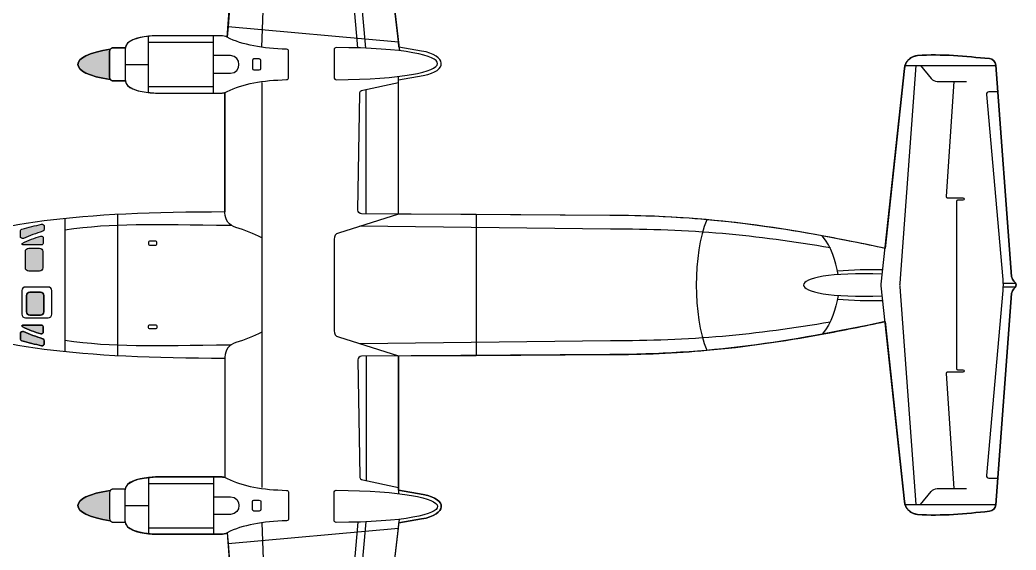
# Model space of a CAD drawing. Extents: x 65 to 355, y 40 to 244.
# Drawn here: x 109.1 to 194.7, y 98.8 to 144.4 of the extents above; entities that cross this region are included whole.
import ezdxf

# ---------------------------------------------------------------- set-up
doc = ezdxf.new("R2010")
doc.units = 0
doc.header["$MEASUREMENT"] = 0
doc.layers.add('4-VIEW', color=7, linetype='CONTINUOUS')
doc.layers.add('SOLIDS', color=7, linetype='CONTINUOUS')

msp = doc.modelspace()

# ---------------------------------------------------------------- hatches: boundary and pattern name
at = {"layer": 'SOLIDS'}
h = msp.add_hatch(color=7, dxfattribs=at)
edge = h.paths.add_edge_path()
edge.add_spline(control_points=[(116.844, 141.898), (113.129, 141.371), (113.129, 139.825), (116.844, 139.298), (116.801, 139.352), (116.775, 139.421), (116.775, 139.495), (116.775, 139.495), (116.775, 141.7), (116.775, 141.7), (116.775, 141.775), (116.801, 141.844), (116.844, 141.898)], knot_values=[0, 0, 0, 0, 1, 1, 1, 2, 2, 2, 3, 3, 3, 4, 4, 4, 4], degree=3, periodic=1)
h = msp.add_hatch(color=7, dxfattribs=at)
edge = h.paths.add_edge_path()
edge.add_spline(control_points=[(110.939, 126.85), (110.373, 126.731), (109.81, 126.598), (109.254, 126.44), (109.17, 126.416), (109.114, 126.342), (109.114, 126.254), (109.114, 126.254), (109.112, 125.814), (109.112, 125.814), (109.112, 125.747), (109.143, 125.689), (109.199, 125.652), (109.255, 125.615), (109.32, 125.609), (109.382, 125.635), (109.914, 125.861), (110.468, 126.065), (111.04, 126.251), (111.121, 126.278), (111.173, 126.35), (111.173, 126.436), (111.173, 126.436), (111.173, 126.661), (111.173, 126.661), (111.173, 126.722), (111.149, 126.774), (111.102, 126.812), (111.055, 126.85), (110.999, 126.863), (110.939, 126.85)], knot_values=[0, 0, 0, 0, 1, 1, 1, 2, 2, 2, 3, 3, 3, 4, 4, 4, 5, 5, 5, 6, 6, 6, 7, 7, 7, 8, 8, 8, 9, 9, 9, 10, 10, 10, 10], degree=3, periodic=1)
h = msp.add_hatch(color=7, dxfattribs=at)
edge = h.paths.add_edge_path()
edge.add_spline(control_points=[(110.862, 125.818), (110.368, 125.677), (109.774, 125.479), (109.281, 125.211), (109.217, 125.177), (109.241, 125.079), (109.315, 125.079), (109.315, 125.079), (110.91, 125.079), (110.91, 125.079), (111.007, 125.079), (111.086, 125.158), (111.086, 125.255), (111.086, 125.255), (111.086, 125.65), (111.086, 125.65), (111.086, 125.767), (110.975, 125.851), (110.862, 125.818)], knot_values=[0, 0, 0, 0, 1, 1, 1, 2, 2, 2, 3, 3, 3, 4, 4, 4, 5, 5, 5, 6, 6, 6, 6], degree=3, periodic=1)
h = msp.add_hatch(color=7, dxfattribs=at)
edge = h.paths.add_edge_path()
edge.add_spline(control_points=[(110.755, 124.805), (110.755, 124.805), (109.836, 124.805), (109.836, 124.805), (109.675, 124.805), (109.545, 124.675), (109.545, 124.515), (109.545, 124.515), (109.545, 123.107), (109.545, 123.107), (109.545, 122.947), (109.675, 122.816), (109.836, 122.816), (109.836, 122.816), (110.755, 122.816), (110.755, 122.816), (110.915, 122.816), (111.045, 122.947), (111.045, 123.107), (111.045, 123.107), (111.045, 124.515), (111.045, 124.515), (111.045, 124.675), (110.915, 124.805), (110.755, 124.805)], knot_values=[0, 0, 0, 0, 1, 1, 1, 2, 2, 2, 3, 3, 3, 4, 4, 4, 5, 5, 5, 6, 6, 6, 7, 7, 7, 8, 8, 8, 8], degree=3, periodic=1)
h = msp.add_hatch(color=7, dxfattribs=at)
edge = h.paths.add_edge_path()
edge.add_spline(control_points=[(109.929, 121.017), (109.768, 121.017), (109.638, 120.886), (109.638, 120.726), (109.638, 120.726), (109.638, 119.319), (109.638, 119.319), (109.638, 119.159), (109.768, 119.028), (109.929, 119.028), (109.929, 119.028), (110.848, 119.028), (110.848, 119.028), (111.008, 119.028), (111.139, 119.159), (111.139, 119.319), (111.139, 119.319), (111.139, 120.726), (111.139, 120.726), (111.139, 120.886), (111.008, 121.017), (110.848, 121.017), (110.848, 121.017), (109.929, 121.017), (109.929, 121.017)], knot_values=[0, 0, 0, 0, 1, 1, 1, 2, 2, 2, 3, 3, 3, 4, 4, 4, 5, 5, 5, 6, 6, 6, 7, 7, 7, 8, 8, 8, 8], degree=3, periodic=1)
h = msp.add_hatch(color=7, dxfattribs=at)
edge = h.paths.add_edge_path()
edge.add_spline(control_points=[(110.91, 118.181), (110.91, 118.181), (109.315, 118.181), (109.315, 118.181), (109.241, 118.181), (109.217, 118.083), (109.281, 118.048), (109.774, 117.781), (110.368, 117.583), (110.862, 117.441), (110.975, 117.408), (111.086, 117.492), (111.086, 117.61), (111.086, 117.61), (111.086, 118.004), (111.086, 118.004), (111.086, 118.101), (111.007, 118.181), (110.91, 118.181)], knot_values=[0, 0, 0, 0, 1, 1, 1, 2, 2, 2, 3, 3, 3, 4, 4, 4, 5, 5, 5, 6, 6, 6, 6], degree=3, periodic=1)
h = msp.add_hatch(color=7, dxfattribs=at)
edge = h.paths.add_edge_path()
edge.add_spline(control_points=[(111.04, 117.008), (110.468, 117.195), (109.914, 117.399), (109.382, 117.625), (109.32, 117.651), (109.255, 117.644), (109.199, 117.608), (109.143, 117.57), (109.112, 117.513), (109.112, 117.446), (109.112, 117.446), (109.114, 117.005), (109.114, 117.005), (109.114, 116.918), (109.17, 116.843), (109.254, 116.819), (109.81, 116.661), (110.373, 116.529), (110.939, 116.409), (110.999, 116.396), (111.055, 116.41), (111.102, 116.448), (111.149, 116.486), (111.173, 116.538), (111.173, 116.598), (111.173, 116.598), (111.173, 116.824), (111.173, 116.824), (111.173, 116.909), (111.121, 116.982), (111.04, 117.008)], knot_values=[0, 0, 0, 0, 1, 1, 1, 2, 2, 2, 3, 3, 3, 4, 4, 4, 5, 5, 5, 6, 6, 6, 7, 7, 7, 8, 8, 8, 9, 9, 9, 10, 10, 10, 10], degree=3, periodic=1)
h = msp.add_hatch(color=7, dxfattribs=at)
edge = h.paths.add_edge_path()
edge.add_spline(control_points=[(116.844, 103.961), (113.129, 103.434), (113.129, 101.889), (116.844, 101.362), (116.801, 101.416), (116.775, 101.485), (116.775, 101.559), (116.775, 101.559), (116.775, 103.764), (116.775, 103.764), (116.775, 103.839), (116.801, 103.907), (116.844, 103.961)], knot_values=[0, 0, 0, 0, 1, 1, 1, 2, 2, 2, 3, 3, 3, 4, 4, 4, 4], degree=3, periodic=1)

# ---------------------------------------------------------------- linework, layer by layer
at = {"layer": '4-VIEW', "color": 7}
for points in [[(138.112, 142.015), (134.801, 180.175)], [(138.823, 141.99), (135.402, 179.948)], [(129.866, 142.075), (131.228, 178.721)], [(120.121, 138.182), (120.121, 143.014)], [(125.703, 138.131), (125.703, 143.064)], [(126.973, 143.852), (141.606, 142.532)], [(120.121, 142.503), (125.703, 142.503)], [(118.124, 140.598), (120.121, 140.598)], [(185.17, 140.512), (192.953, 140.512)], [(129.864, 139.047), (129.864, 104.212)], [(141.609, 127.732), (141.609, 139.564)], [(120.121, 138.693), (125.703, 138.693)], [(138.833, 127.752), (138.833, 138.444)], [(117.473, 127.679), (117.473, 115.58)], [(148.294, 127.686), (148.294, 115.574)], [(112.936, 127.331), (112.936, 115.928)], [(193.592, 121.793), (194.662, 121.793)], [(193.592, 121.466), (194.662, 121.466)], [(138.833, 115.507), (138.833, 104.816)], [(141.609, 115.527), (141.609, 103.696)], [(120.121, 105.077), (120.121, 100.246)], [(120.121, 104.567), (125.703, 104.567)], [(125.703, 105.128), (125.703, 100.195)], [(118.124, 102.662), (120.121, 102.662)], [(185.17, 102.747), (192.953, 102.747)], [(129.866, 101.185), (131.228, 64.539)], [(138.112, 101.244), (134.801, 63.085)], [(138.823, 101.27), (135.402, 63.312)], [(120.121, 100.757), (125.703, 100.757)], [(126.973, 99.408), (141.606, 100.728)]]:
    msp.add_lwpolyline(points, dxfattribs=at)
for points, knots in [([(126.905, 142.93), (126.905, 142.93), (129.552, 178.505), (129.552, 178.505), (129.78, 181.573), (133.036, 180.992), (135.94, 179.723), (136.841, 179.33), (137.422, 178.549), (137.535, 177.572), (137.535, 177.572), (141.694, 141.773), (141.694, 141.773)], [0, 0, 0, 0, 1, 1, 1, 2, 2, 2, 3, 3, 3, 4, 4, 4, 4]), ([(132.177, 139.483), (132.177, 139.379), (132.094, 139.293), (131.99, 139.289), (129.97, 139.227), (128.206, 138.945), (126.905, 138.265), (126.728, 138.174), (126.558, 138.131), (126.359, 138.131), (126.359, 138.131), (121.335, 138.131), (121.335, 138.131), (120.023, 138.108), (118.124, 138.325), (118.124, 139.262), (118.124, 139.262), (118.124, 141.934), (118.124, 141.934), (118.124, 142.871), (120.023, 143.088), (121.335, 143.064), (121.335, 143.064), (126.359, 143.064), (126.359, 143.064), (126.558, 143.064), (126.728, 143.022), (126.905, 142.93), (128.206, 142.251), (129.97, 141.969), (131.99, 141.906), (132.094, 141.903), (132.177, 141.817), (132.177, 141.713), (132.177, 141.713), (132.177, 139.483), (132.177, 139.483), (132.177, 139.483), (132.177, 139.483), (132.177, 139.483)], [0, 0, 0, 0, 1, 1, 1, 2, 2, 2, 3, 3, 3, 4, 4, 4, 5, 5, 5, 6, 6, 6, 7, 7, 7, 8, 8, 8, 9, 9, 9, 10, 10, 10, 11, 11, 11, 12, 12, 12, 13, 13, 13, 13]), ([(118.148, 139.178), (118.148, 139.178), (117.092, 139.178), (117.092, 139.178), (116.917, 139.178), (116.775, 139.321), (116.775, 139.495), (116.775, 139.495), (116.775, 141.7), (116.775, 141.7), (116.775, 141.875), (116.917, 142.017), (117.092, 142.017), (117.092, 142.017), (118.148, 142.017), (118.148, 142.017)], [0, 0, 0, 0, 1, 1, 1, 2, 2, 2, 3, 3, 3, 4, 4, 4, 5, 5, 5, 5]), ([(125.703, 139.847), (125.703, 139.847), (127.175, 139.847), (127.175, 139.847), (128.146, 139.847), (128.146, 141.348), (127.175, 141.348), (127.175, 141.348), (125.703, 141.348), (125.703, 141.348)], [0, 0, 0, 0, 1, 1, 1, 2, 2, 2, 3, 3, 3, 3]), ([(136.076, 139.476), (136.076, 139.476), (136.076, 141.85), (136.076, 141.85), (136.076, 141.957), (136.162, 142.044), (136.27, 142.043), (148.087, 142.014), (147.667, 139.313), (136.27, 139.283), (136.162, 139.282), (136.076, 139.369), (136.076, 139.476), (136.076, 139.476), (136.076, 139.476), (136.076, 139.476)], [0, 0, 0, 0, 1, 1, 1, 2, 2, 2, 3, 3, 3, 4, 4, 4, 5, 5, 5, 5]), ([(141.609, 139.263), (141.609, 139.263), (143.752, 139.648), (143.752, 139.648), (145.907, 140.034), (145.769, 141.376), (143.607, 141.744), (143.607, 141.744), (141.659, 142.076), (141.659, 142.076)], [0, 0, 0, 0, 1, 1, 1, 2, 2, 2, 3, 3, 3, 3]), ([(194.707, 121.63), (194.707, 121.917), (194.344, 122.005), (194.319, 122.347), (194.319, 122.347), (192.953, 140.539), (192.953, 140.539), (192.932, 140.832), (192.707, 141.062), (192.416, 141.09), (190.358, 141.292), (188.299, 141.516), (186.241, 141.351), (185.646, 141.303), (185.179, 140.849), (185.115, 140.255), (185.115, 140.255), (183.119, 121.688), (183.119, 121.688), (183.115, 121.647), (183.115, 121.612), (183.119, 121.572), (183.119, 121.572), (185.115, 103.004), (185.115, 103.004), (185.179, 102.41), (185.646, 101.956), (186.241, 101.908), (188.299, 101.744), (190.358, 101.967), (192.416, 102.17), (192.707, 102.199), (192.932, 102.428), (192.953, 102.72), (192.953, 102.72), (194.319, 120.913), (194.319, 120.913), (194.344, 121.254), (194.707, 121.342), (194.707, 121.63), (194.707, 121.63), (194.707, 121.63), (194.707, 121.63)], [0, 0, 0, 0, 1, 1, 1, 2, 2, 2, 3, 3, 3, 4, 4, 4, 5, 5, 5, 6, 6, 6, 7, 7, 7, 8, 8, 8, 9, 9, 9, 10, 10, 10, 11, 11, 11, 12, 12, 12, 13, 13, 13, 14, 14, 14, 14]), ([(129.778, 140.255), (129.778, 140.187), (129.723, 140.131), (129.655, 140.131), (129.655, 140.131), (129.181, 140.131), (129.181, 140.131), (129.113, 140.131), (129.057, 140.187), (129.057, 140.255), (129.057, 140.255), (129.057, 140.941), (129.057, 140.941), (129.057, 141.009), (129.113, 141.064), (129.181, 141.064), (129.181, 141.064), (129.655, 141.064), (129.655, 141.064), (129.723, 141.064), (129.778, 141.009), (129.778, 140.941), (129.778, 140.941), (129.778, 140.255), (129.778, 140.255), (129.778, 140.255), (129.778, 140.255), (129.778, 140.255)], [0, 0, 0, 0, 1, 1, 1, 2, 2, 2, 3, 3, 3, 4, 4, 4, 5, 5, 5, 6, 6, 6, 7, 7, 7, 8, 8, 8, 9, 9, 9, 9]), ([(186.091, 140.512), (186.091, 140.512), (184.706, 121.781), (184.706, 121.781), (184.698, 121.675), (184.698, 121.584), (184.706, 121.478), (184.706, 121.478), (186.091, 102.747), (186.091, 102.747)], [0, 0, 0, 0, 1, 1, 1, 2, 2, 2, 3, 3, 3, 3]), ([(186.479, 140.512), (186.479, 140.512), (187.405, 139.385), (187.405, 139.385), (187.54, 139.221), (187.723, 139.135), (187.935, 139.135), (187.935, 139.135), (190.434, 139.135), (190.434, 139.135)], [0, 0, 0, 0, 1, 1, 1, 2, 2, 2, 3, 3, 3, 3]), ([(183.452, 124.776), (175.171, 126.542), (168.2, 127.622), (159.773, 127.606), (159.773, 127.606), (138.444, 127.754), (138.444, 127.754), (138.267, 127.756), (138.127, 127.899), (138.129, 128.076), (138.129, 128.076), (138.281, 138.085), (138.281, 138.085), (138.283, 138.239), (138.393, 138.36), (138.544, 138.392), (138.544, 138.392), (141.609, 139.046), (141.609, 139.046)], [0, 0, 0, 0, 1, 1, 1, 2, 2, 2, 3, 3, 3, 4, 4, 4, 5, 5, 5, 6, 6, 6, 6]), ([(189.364, 139.135), (189.364, 139.135), (188.689, 129.243), (188.689, 129.243), (188.685, 129.182), (188.733, 129.13), (188.794, 129.13), (188.794, 129.13), (190.127, 129.13), (190.127, 129.13), (190.267, 129.13), (190.267, 128.913), (190.127, 128.913), (190.127, 128.913), (189.679, 128.913), (189.679, 128.913), (189.621, 128.913), (189.573, 128.866), (189.573, 128.807), (189.573, 128.807), (189.573, 114.452), (189.573, 114.452), (189.573, 114.394), (189.621, 114.346), (189.679, 114.346), (189.679, 114.346), (190.127, 114.346), (190.127, 114.346), (190.267, 114.346), (190.267, 114.129), (190.127, 114.129), (190.127, 114.129), (188.794, 114.129), (188.794, 114.129), (188.733, 114.129), (188.685, 114.077), (188.689, 114.016), (188.689, 114.016), (189.364, 104.125), (189.364, 104.125)], [0, 0, 0, 0, 1, 1, 1, 2, 2, 2, 3, 3, 3, 4, 4, 4, 5, 5, 5, 6, 6, 6, 7, 7, 7, 8, 8, 8, 9, 9, 9, 10, 10, 10, 11, 11, 11, 12, 12, 12, 13, 13, 13, 13]), ([(129.864, 125.694), (129.159, 126.03), (128.42, 126.344), (127.629, 126.579), (127.069, 126.746), (126.699, 127.242), (126.699, 127.827), (126.699, 127.827), (126.699, 138.164), (126.699, 138.164)], [0, 0, 0, 0, 1, 1, 1, 2, 2, 2, 3, 3, 3, 3]), ([(193.121, 138.235), (193.121, 138.235), (192.378, 138.235), (192.378, 138.235), (192.317, 138.235), (192.265, 138.212), (192.223, 138.167), (192.181, 138.121), (192.163, 138.067), (192.168, 138.006), (192.168, 138.006), (193.566, 122.09), (193.566, 122.09), (193.594, 121.768), (193.594, 121.492), (193.566, 121.17), (193.566, 121.17), (192.168, 105.254), (192.168, 105.254), (192.163, 105.193), (192.181, 105.138), (192.223, 105.093), (192.265, 105.048), (192.317, 105.024), (192.378, 105.024), (192.378, 105.024), (193.121, 105.024), (193.121, 105.024)], [0, 0, 0, 0, 1, 1, 1, 2, 2, 2, 3, 3, 3, 4, 4, 4, 5, 5, 5, 6, 6, 6, 7, 7, 7, 8, 8, 8, 9, 9, 9, 9]), ([(126.699, 127.911), (114.331, 127.88), (106.103, 127.095), (101.265, 124.275), (100.982, 124.11), (100.82, 123.828), (100.82, 123.5), (100.82, 123.5), (100.82, 119.76), (100.82, 119.76), (100.82, 119.431), (100.982, 119.15), (101.265, 118.985), (106.103, 116.164), (114.331, 115.38), (126.699, 115.348)], [0, 0, 0, 0, 1, 1, 1, 2, 2, 2, 3, 3, 3, 4, 4, 4, 5, 5, 5, 5]), ([(141.609, 127.732), (141.609, 127.732), (136.46, 126.099), (136.46, 126.099), (136.229, 126.025), (136.079, 125.82), (136.079, 125.579), (136.079, 125.579), (136.079, 117.681), (136.079, 117.681), (136.079, 117.439), (136.229, 117.234), (136.46, 117.161), (136.46, 117.161), (141.609, 115.527), (141.609, 115.527)], [0, 0, 0, 0, 1, 1, 1, 2, 2, 2, 3, 3, 3, 4, 4, 4, 5, 5, 5, 5]), ([(109.382, 125.635), (109.914, 125.861), (110.469, 126.065), (111.04, 126.251), (111.121, 126.278), (111.173, 126.35), (111.173, 126.436), (111.173, 126.436), (111.173, 126.661), (111.173, 126.661), (111.173, 126.722), (111.149, 126.774), (111.102, 126.812), (111.055, 126.85), (110.999, 126.863), (110.94, 126.85), (110.373, 126.731), (109.81, 126.598), (109.254, 126.44), (109.17, 126.416), (109.114, 126.342), (109.114, 126.254), (109.114, 126.254), (109.112, 125.814), (109.112, 125.814), (109.112, 125.747), (109.143, 125.689), (109.199, 125.652), (109.255, 125.615), (109.32, 125.609), (109.382, 125.635), (109.382, 125.635), (109.382, 125.635), (109.382, 125.635)], [0, 0, 0, 0, 1, 1, 1, 2, 2, 2, 3, 3, 3, 4, 4, 4, 5, 5, 5, 6, 6, 6, 7, 7, 7, 8, 8, 8, 9, 9, 9, 10, 10, 10, 11, 11, 11, 11]), ([(178.759, 124.816), (172.393, 125.925), (166.644, 126.444), (159.835, 126.431), (159.835, 126.431), (138.289, 126.679), (138.289, 126.679)], [0, 0, 0, 0, 1, 1, 1, 2, 2, 2, 2]), ([(110.862, 125.818), (110.368, 125.677), (109.774, 125.479), (109.281, 125.211), (109.217, 125.177), (109.241, 125.079), (109.315, 125.079), (109.315, 125.079), (110.91, 125.079), (110.91, 125.079), (111.007, 125.079), (111.086, 125.158), (111.086, 125.255), (111.086, 125.255), (111.086, 125.65), (111.086, 125.65), (111.086, 125.767), (110.975, 125.851), (110.862, 125.818), (110.862, 125.818), (110.862, 125.818), (110.862, 125.818)], [0, 0, 0, 0, 1, 1, 1, 2, 2, 2, 3, 3, 3, 4, 4, 4, 5, 5, 5, 6, 6, 6, 7, 7, 7, 7]), ([(120.13, 125.144), (120.13, 125.144), (120.13, 125.315), (120.13, 125.315), (120.13, 125.366), (120.172, 125.408), (120.223, 125.408), (120.223, 125.408), (120.751, 125.408), (120.751, 125.408), (120.802, 125.408), (120.844, 125.366), (120.844, 125.315), (120.844, 125.315), (120.844, 125.144), (120.844, 125.144), (120.844, 125.093), (120.802, 125.051), (120.751, 125.051), (120.751, 125.051), (120.223, 125.051), (120.223, 125.051), (120.172, 125.051), (120.13, 125.093), (120.13, 125.144), (120.13, 125.144), (120.13, 125.144), (120.13, 125.144)], [0, 0, 0, 0, 1, 1, 1, 2, 2, 2, 3, 3, 3, 4, 4, 4, 5, 5, 5, 6, 6, 6, 7, 7, 7, 8, 8, 8, 9, 9, 9, 9]), ([(111.045, 123.107), (111.045, 123.107), (111.045, 124.515), (111.045, 124.515), (111.045, 124.675), (110.915, 124.805), (110.755, 124.805), (110.755, 124.805), (109.836, 124.805), (109.836, 124.805), (109.676, 124.805), (109.545, 124.675), (109.545, 124.515), (109.545, 124.515), (109.545, 123.107), (109.545, 123.107), (109.545, 122.947), (109.676, 122.816), (109.836, 122.816), (109.836, 122.816), (110.755, 122.816), (110.755, 122.816), (110.915, 122.816), (111.045, 122.947), (111.045, 123.107), (111.045, 123.107), (111.045, 123.107), (111.045, 123.107)], [0, 0, 0, 0, 1, 1, 1, 2, 2, 2, 3, 3, 3, 4, 4, 4, 5, 5, 5, 6, 6, 6, 7, 7, 7, 8, 8, 8, 9, 9, 9, 9]), ([(111.812, 121.146), (111.812, 121.146), (111.812, 119.114), (111.812, 119.114), (111.812, 118.944), (111.672, 118.804), (111.502, 118.804), (111.502, 118.804), (109.547, 118.804), (109.547, 118.804), (109.377, 118.804), (109.237, 118.944), (109.237, 119.114), (109.237, 119.114), (109.237, 121.146), (109.237, 121.146), (109.237, 121.317), (109.377, 121.456), (109.547, 121.456), (109.547, 121.456), (111.502, 121.456), (111.502, 121.456), (111.672, 121.456), (111.812, 121.317), (111.812, 121.146)], [0, 0, 0, 0, 1, 1, 1, 2, 2, 2, 3, 3, 3, 4, 4, 4, 5, 5, 5, 6, 6, 6, 7, 7, 7, 8, 8, 8, 8]), ([(111.139, 120.726), (111.139, 120.726), (111.139, 119.319), (111.139, 119.319), (111.139, 119.159), (111.008, 119.028), (110.848, 119.028), (110.848, 119.028), (109.929, 119.028), (109.929, 119.028), (109.768, 119.028), (109.638, 119.159), (109.638, 119.319), (109.638, 119.319), (109.638, 120.726), (109.638, 120.726), (109.638, 120.886), (109.768, 121.017), (109.929, 121.017), (109.929, 121.017), (110.848, 121.017), (110.848, 121.017), (111.008, 121.017), (111.139, 120.886), (111.139, 120.726), (111.139, 120.726), (111.139, 120.726), (111.139, 120.726)], [0, 0, 0, 0, 1, 1, 1, 2, 2, 2, 3, 3, 3, 4, 4, 4, 5, 5, 5, 6, 6, 6, 7, 7, 7, 8, 8, 8, 9, 9, 9, 9]), ([(110.862, 117.441), (110.368, 117.583), (109.774, 117.781), (109.281, 118.048), (109.217, 118.083), (109.241, 118.181), (109.315, 118.181), (109.315, 118.181), (110.91, 118.181), (110.91, 118.181), (111.007, 118.181), (111.086, 118.101), (111.086, 118.004), (111.086, 118.004), (111.086, 117.61), (111.086, 117.61), (111.086, 117.492), (110.975, 117.408), (110.862, 117.441), (110.862, 117.441), (110.862, 117.441), (110.862, 117.441)], [0, 0, 0, 0, 1, 1, 1, 2, 2, 2, 3, 3, 3, 4, 4, 4, 5, 5, 5, 6, 6, 6, 7, 7, 7, 7]), ([(120.13, 118.116), (120.13, 118.116), (120.13, 117.945), (120.13, 117.945), (120.13, 117.894), (120.172, 117.852), (120.223, 117.852), (120.223, 117.852), (120.751, 117.852), (120.751, 117.852), (120.802, 117.852), (120.844, 117.894), (120.844, 117.945), (120.844, 117.945), (120.844, 118.116), (120.844, 118.116), (120.844, 118.167), (120.802, 118.209), (120.751, 118.209), (120.751, 118.209), (120.223, 118.209), (120.223, 118.209), (120.172, 118.209), (120.13, 118.167), (120.13, 118.116), (120.13, 118.116), (120.13, 118.116), (120.13, 118.116)], [0, 0, 0, 0, 1, 1, 1, 2, 2, 2, 3, 3, 3, 4, 4, 4, 5, 5, 5, 6, 6, 6, 7, 7, 7, 8, 8, 8, 9, 9, 9, 9]), ([(183.452, 118.484), (175.171, 116.718), (168.2, 115.637), (159.773, 115.654), (159.773, 115.654), (138.444, 115.505), (138.444, 115.505), (138.267, 115.504), (138.127, 115.36), (138.129, 115.183), (138.129, 115.183), (138.281, 105.175), (138.281, 105.175), (138.283, 105.021), (138.393, 104.899), (138.544, 104.867), (138.544, 104.867), (141.609, 104.214), (141.609, 104.214)], [0, 0, 0, 0, 1, 1, 1, 2, 2, 2, 3, 3, 3, 4, 4, 4, 5, 5, 5, 6, 6, 6, 6]), ([(178.759, 118.443), (172.393, 117.334), (166.644, 116.816), (159.835, 116.829), (159.835, 116.829), (138.289, 116.58), (138.289, 116.58)], [0, 0, 0, 0, 1, 1, 1, 2, 2, 2, 2]), ([(109.382, 117.625), (109.914, 117.399), (110.469, 117.195), (111.04, 117.008), (111.121, 116.982), (111.173, 116.909), (111.173, 116.824), (111.173, 116.824), (111.173, 116.598), (111.173, 116.598), (111.173, 116.538), (111.149, 116.486), (111.102, 116.448), (111.055, 116.41), (110.999, 116.396), (110.94, 116.409), (110.373, 116.529), (109.81, 116.661), (109.254, 116.819), (109.17, 116.843), (109.114, 116.918), (109.114, 117.005), (109.114, 117.005), (109.112, 117.446), (109.112, 117.446), (109.112, 117.513), (109.143, 117.57), (109.199, 117.608), (109.255, 117.644), (109.32, 117.651), (109.382, 117.625), (109.382, 117.625), (109.382, 117.625), (109.382, 117.625)], [0, 0, 0, 0, 1, 1, 1, 2, 2, 2, 3, 3, 3, 4, 4, 4, 5, 5, 5, 6, 6, 6, 7, 7, 7, 8, 8, 8, 9, 9, 9, 10, 10, 10, 11, 11, 11, 11]), ([(129.864, 117.565), (129.159, 117.23), (128.42, 116.916), (127.629, 116.68), (127.069, 116.513), (126.699, 116.018), (126.699, 115.433), (126.699, 115.433), (126.699, 105.095), (126.699, 105.095)], [0, 0, 0, 0, 1, 1, 1, 2, 2, 2, 3, 3, 3, 3]), ([(132.177, 103.776), (132.177, 103.881), (132.094, 103.967), (131.99, 103.97), (129.97, 104.033), (128.206, 104.315), (126.905, 104.994), (126.728, 105.086), (126.558, 105.128), (126.359, 105.128), (126.359, 105.128), (121.335, 105.128), (121.335, 105.128), (120.023, 105.151), (118.124, 104.935), (118.124, 103.997), (118.124, 103.997), (118.124, 101.326), (118.124, 101.326), (118.124, 100.389), (120.023, 100.172), (121.335, 100.195), (121.335, 100.195), (126.359, 100.195), (126.359, 100.195), (126.558, 100.195), (126.728, 100.237), (126.905, 100.329), (128.206, 101.009), (129.97, 101.291), (131.99, 101.353), (132.094, 101.357), (132.177, 101.443), (132.177, 101.547), (132.177, 101.547), (132.177, 103.776), (132.177, 103.776), (132.177, 103.776), (132.177, 103.776), (132.177, 103.776)], [0, 0, 0, 0, 1, 1, 1, 2, 2, 2, 3, 3, 3, 4, 4, 4, 5, 5, 5, 6, 6, 6, 7, 7, 7, 8, 8, 8, 9, 9, 9, 10, 10, 10, 11, 11, 11, 12, 12, 12, 13, 13, 13, 13]), ([(118.148, 104.081), (118.148, 104.081), (117.092, 104.081), (117.092, 104.081), (116.917, 104.081), (116.775, 103.939), (116.775, 103.764), (116.775, 103.764), (116.775, 101.559), (116.775, 101.559), (116.775, 101.384), (116.917, 101.242), (117.092, 101.242), (117.092, 101.242), (118.148, 101.242), (118.148, 101.242)], [0, 0, 0, 0, 1, 1, 1, 2, 2, 2, 3, 3, 3, 4, 4, 4, 5, 5, 5, 5]), ([(136.076, 103.784), (136.076, 103.784), (136.076, 101.41), (136.076, 101.41), (136.076, 101.302), (136.162, 101.216), (136.27, 101.217), (148.087, 101.246), (147.667, 103.946), (136.27, 103.977), (136.162, 103.978), (136.076, 103.891), (136.076, 103.784), (136.076, 103.784), (136.076, 103.784), (136.076, 103.784)], [0, 0, 0, 0, 1, 1, 1, 2, 2, 2, 3, 3, 3, 4, 4, 4, 5, 5, 5, 5]), ([(141.609, 103.997), (141.609, 103.997), (143.752, 103.612), (143.752, 103.612), (145.907, 103.225), (145.769, 101.883), (143.607, 101.516), (143.607, 101.516), (141.659, 101.184), (141.659, 101.184)], [0, 0, 0, 0, 1, 1, 1, 2, 2, 2, 3, 3, 3, 3]), ([(186.479, 102.747), (186.479, 102.747), (187.405, 103.874), (187.405, 103.874), (187.54, 104.038), (187.723, 104.125), (187.935, 104.125), (187.935, 104.125), (190.434, 104.125), (190.434, 104.125)], [0, 0, 0, 0, 1, 1, 1, 2, 2, 2, 3, 3, 3, 3]), ([(125.703, 103.412), (125.703, 103.412), (127.175, 103.412), (127.175, 103.412), (128.146, 103.412), (128.146, 101.911), (127.175, 101.911), (127.175, 101.911), (125.703, 101.911), (125.703, 101.911)], [0, 0, 0, 0, 1, 1, 1, 2, 2, 2, 3, 3, 3, 3]), ([(129.778, 103.005), (129.778, 103.073), (129.723, 103.128), (129.655, 103.128), (129.655, 103.128), (129.181, 103.128), (129.181, 103.128), (129.113, 103.128), (129.057, 103.073), (129.057, 103.005), (129.057, 103.005), (129.057, 102.318), (129.057, 102.318), (129.057, 102.25), (129.113, 102.195), (129.181, 102.195), (129.181, 102.195), (129.655, 102.195), (129.655, 102.195), (129.723, 102.195), (129.778, 102.25), (129.778, 102.318), (129.778, 102.318), (129.778, 103.005), (129.778, 103.005), (129.778, 103.005), (129.778, 103.005), (129.778, 103.005)], [0, 0, 0, 0, 1, 1, 1, 2, 2, 2, 3, 3, 3, 4, 4, 4, 5, 5, 5, 6, 6, 6, 7, 7, 7, 8, 8, 8, 9, 9, 9, 9]), ([(126.905, 100.329), (126.905, 100.329), (129.552, 64.755), (129.552, 64.755), (129.78, 61.687), (133.036, 62.268), (135.94, 63.537), (136.841, 63.93), (137.422, 64.711), (137.535, 65.688), (137.535, 65.688), (141.694, 101.486), (141.694, 101.486)], [0, 0, 0, 0, 1, 1, 1, 2, 2, 2, 3, 3, 3, 4, 4, 4, 4])]:
    msp.add_open_spline(points, degree=3, knots=knots, dxfattribs=at)
for points in [[(116.844, 139.298), (113.129, 139.825), (113.129, 141.371), (116.844, 141.898)], [(112.936, 126.385), (117.184, 126.975), (120.305, 126.836), (127.235, 126.771)], [(168.114, 127.246), (166.908, 124.238), (166.908, 119.021), (168.114, 116.014)], [(179.409, 122.533), (179.163, 123.71), (178.895, 124.848), (178.029, 125.859)], [(183.212, 122.556), (174.172, 122.956), (174.172, 120.303), (183.212, 120.704)], [(179.344, 122.836), (180.637, 122.974), (181.942, 123), (183.255, 122.953)], [(179.409, 120.726), (179.163, 119.55), (178.895, 118.411), (178.029, 117.401)], [(179.344, 120.424), (180.637, 120.286), (181.942, 120.259), (183.255, 120.307)], [(112.936, 116.875), (117.184, 116.285), (120.305, 116.423), (127.235, 116.488)], [(116.844, 103.961), (113.129, 103.434), (113.129, 101.889), (116.844, 101.362)]]:
    msp.add_open_spline(points, degree=3, dxfattribs=at)
at = {"layer": 'SOLIDS'}
for points, knots in [([(101.265, 124.275), (106.103, 127.095), (114.331, 127.88), (126.699, 127.911), (126.699, 127.911), (126.699, 138.18), (126.699, 138.18), (126.591, 138.147), (126.48, 138.131), (126.359, 138.131), (126.359, 138.131), (125.703, 138.131), (125.703, 138.131), (125.703, 138.131), (121.335, 138.131), (121.335, 138.131), (120.959, 138.125), (120.535, 138.138), (120.121, 138.182), (119.135, 138.287), (118.207, 138.568), (118.13, 139.178), (118.13, 139.178), (117.091, 139.178), (117.091, 139.178), (116.991, 139.178), (116.902, 139.225), (116.844, 139.298), (113.129, 139.825), (113.129, 141.371), (116.844, 141.898), (116.902, 141.971), (116.991, 142.017), (117.091, 142.017), (117.091, 142.017), (118.13, 142.017), (118.13, 142.017), (118.207, 142.628), (119.135, 142.909), (120.121, 143.014), (120.535, 143.058), (120.959, 143.071), (121.335, 143.064), (121.335, 143.064), (125.703, 143.064), (125.703, 143.064), (125.703, 143.064), (126.359, 143.064), (126.359, 143.064), (126.558, 143.064), (126.728, 143.022), (126.905, 142.93), (126.905, 142.93), (126.973, 143.852), (126.973, 143.852), (126.973, 143.852), (129.552, 178.505), (129.552, 178.505), (129.557, 178.579), (129.565, 178.651), (129.574, 178.721), (129.889, 181.169), (132.314, 181.056), (134.801, 180.175), (135.002, 180.104), (135.202, 180.028), (135.402, 179.948), (135.582, 179.876), (135.761, 179.801), (135.94, 179.723), (136.448, 179.501), (136.855, 179.155), (137.133, 178.721), (137.348, 178.385), (137.486, 177.997), (137.535, 177.572), (137.535, 177.572), (138.39, 170.211), (138.39, 170.211), (138.39, 170.211), (138.893, 165.881), (138.893, 165.881), (138.893, 165.881), (139.51, 160.57), (139.51, 160.57), (139.51, 160.57), (141.606, 142.532), (141.606, 142.532), (141.606, 142.532), (141.659, 142.076), (141.659, 142.076), (141.659, 142.076), (143.607, 141.744), (143.607, 141.744), (145.769, 141.376), (145.907, 140.034), (143.752, 139.648), (143.752, 139.648), (141.609, 139.263), (141.609, 139.263), (141.609, 139.263), (141.609, 139.046), (141.609, 139.046), (141.609, 139.046), (141.609, 127.732), (141.609, 127.732), (141.609, 127.732), (148.294, 127.686), (148.294, 127.686), (148.294, 127.686), (159.772, 127.606), (159.772, 127.606), (162.689, 127.612), (165.431, 127.486), (168.114, 127.246), (171.438, 126.949), (174.67, 126.476), (178.029, 125.859), (179.791, 125.536), (181.588, 125.173), (183.452, 124.776), (183.452, 124.776), (185.115, 140.255), (185.115, 140.255), (185.125, 140.344), (185.143, 140.43), (185.17, 140.512), (185.322, 140.977), (185.735, 141.311), (186.241, 141.351), (188.299, 141.516), (190.357, 141.292), (192.415, 141.09), (192.707, 141.062), (192.931, 140.832), (192.953, 140.539), (192.953, 140.539), (194.318, 122.347), (194.318, 122.347), (194.344, 122.005), (194.707, 121.917), (194.707, 121.63), (194.707, 121.342), (194.344, 121.254), (194.318, 120.913), (194.318, 120.913), (192.953, 102.72), (192.953, 102.72), (192.931, 102.428), (192.707, 102.199), (192.415, 102.17), (190.357, 101.967), (188.299, 101.744), (186.241, 101.908), (185.735, 101.949), (185.322, 102.283), (185.17, 102.747), (185.143, 102.829), (185.125, 102.915), (185.115, 103.004), (185.115, 103.004), (183.452, 118.484), (183.452, 118.484), (181.588, 118.087), (179.791, 117.724), (178.029, 117.401), (174.67, 116.784), (171.438, 116.311), (168.114, 116.014), (165.431, 115.774), (162.689, 115.648), (159.772, 115.654), (159.772, 115.654), (148.294, 115.574), (148.294, 115.574), (148.294, 115.574), (141.609, 115.527), (141.609, 115.527), (141.609, 115.527), (141.609, 104.214), (141.609, 104.214), (141.609, 104.214), (141.609, 103.997), (141.609, 103.997), (141.609, 103.997), (143.752, 103.612), (143.752, 103.612), (145.907, 103.225), (145.769, 101.883), (143.607, 101.516), (143.607, 101.516), (141.659, 101.184), (141.659, 101.184), (141.659, 101.184), (141.606, 100.728), (141.606, 100.728), (141.606, 100.728), (139.51, 82.689), (139.51, 82.689), (139.51, 82.689), (138.893, 77.379), (138.893, 77.379), (138.893, 77.379), (138.39, 73.048), (138.39, 73.048), (138.39, 73.048), (137.535, 65.688), (137.535, 65.688), (137.486, 65.263), (137.348, 64.874), (137.133, 64.539), (136.855, 64.105), (136.448, 63.759), (135.94, 63.537), (135.762, 63.459), (135.582, 63.384), (135.402, 63.312), (135.202, 63.232), (135.002, 63.156), (134.801, 63.085), (132.315, 62.204), (129.889, 62.09), (129.574, 64.539), (129.565, 64.609), (129.557, 64.681), (129.552, 64.755), (129.552, 64.755), (126.973, 99.408), (126.973, 99.408), (126.973, 99.408), (126.905, 100.329), (126.905, 100.329), (126.728, 100.237), (126.558, 100.195), (126.359, 100.195), (126.359, 100.195), (125.703, 100.195), (125.703, 100.195), (125.703, 100.195), (121.335, 100.195), (121.335, 100.195), (120.959, 100.189), (120.535, 100.202), (120.121, 100.246), (119.135, 100.351), (118.207, 100.632), (118.13, 101.242), (118.13, 101.242), (117.091, 101.242), (117.091, 101.242), (116.991, 101.242), (116.902, 101.289), (116.844, 101.362), (113.129, 101.889), (113.129, 103.434), (116.844, 103.961), (116.902, 104.034), (116.991, 104.081), (117.091, 104.081), (117.091, 104.081), (118.13, 104.081), (118.13, 104.081), (118.207, 104.692), (119.135, 104.973), (120.121, 105.077), (120.535, 105.122), (120.959, 105.135), (121.335, 105.128), (121.335, 105.128), (125.703, 105.128), (125.703, 105.128), (125.703, 105.128), (126.359, 105.128), (126.359, 105.128), (126.48, 105.128), (126.591, 105.113), (126.699, 105.08), (126.699, 105.08), (126.699, 115.348), (126.699, 115.348), (114.331, 115.38), (106.103, 116.164), (101.265, 118.985), (101.231, 119.005), (101.199, 119.026), (101.169, 119.049), (101.046, 119.142), (100.952, 119.261), (100.893, 119.397), (96.11, 119.45), (96.11, 123.809), (100.893, 123.862), (100.952, 123.999), (101.046, 124.117), (101.169, 124.211), (101.199, 124.234), (101.231, 124.255), (101.265, 124.275)], [0, 0, 0, 0, 1, 1, 1, 2, 2, 2, 3, 3, 3, 4, 4, 4, 5, 5, 5, 6, 6, 6, 7, 7, 7, 8, 8, 8, 9, 9, 9, 10, 10, 10, 11, 11, 11, 12, 12, 12, 13, 13, 13, 14, 14, 14, 15, 15, 15, 16, 16, 16, 17, 17, 17, 18, 18, 18, 19, 19, 19, 20, 20, 20, 21, 21, 21, 22, 22, 22, 23, 23, 23, 24, 24, 24, 25, 25, 25, 26, 26, 26, 27, 27, 27, 28, 28, 28, 29, 29, 29, 30, 30, 30, 31, 31, 31, 32, 32, 32, 33, 33, 33, 34, 34, 34, 35, 35, 35, 36, 36, 36, 37, 37, 37, 38, 38, 38, 39, 39, 39, 40, 40, 40, 41, 41, 41, 42, 42, 42, 43, 43, 43, 44, 44, 44, 45, 45, 45, 46, 46, 46, 47, 47, 47, 48, 48, 48, 49, 49, 49, 50, 50, 50, 51, 51, 51, 52, 52, 52, 53, 53, 53, 54, 54, 54, 55, 55, 55, 56, 56, 56, 57, 57, 57, 58, 58, 58, 59, 59, 59, 60, 60, 60, 61, 61, 61, 62, 62, 62, 63, 63, 63, 64, 64, 64, 65, 65, 65, 66, 66, 66, 67, 67, 67, 68, 68, 68, 69, 69, 69, 70, 70, 70, 71, 71, 71, 72, 72, 72, 73, 73, 73, 74, 74, 74, 75, 75, 75, 76, 76, 76, 77, 77, 77, 78, 78, 78, 79, 79, 79, 80, 80, 80, 81, 81, 81, 82, 82, 82, 83, 83, 83, 84, 84, 84, 85, 85, 85, 86, 86, 86, 87, 87, 87, 88, 88, 88, 89, 89, 89, 90, 90, 90, 91, 91, 91, 92, 92, 92, 93, 93, 93, 94, 94, 94, 95, 95, 95, 96, 96, 96, 97, 97, 97, 98, 98, 98, 99, 99, 99, 99]), ([(116.844, 141.898), (113.129, 141.371), (113.129, 139.825), (116.844, 139.298), (116.801, 139.352), (116.775, 139.421), (116.775, 139.495), (116.775, 139.495), (116.775, 141.7), (116.775, 141.7), (116.775, 141.775), (116.801, 141.844), (116.844, 141.898)], [0, 0, 0, 0, 1, 1, 1, 2, 2, 2, 3, 3, 3, 4, 4, 4, 4]), ([(110.939, 126.85), (110.373, 126.731), (109.81, 126.598), (109.254, 126.44), (109.17, 126.416), (109.114, 126.342), (109.114, 126.254), (109.114, 126.254), (109.112, 125.814), (109.112, 125.814), (109.112, 125.747), (109.143, 125.689), (109.199, 125.652), (109.255, 125.615), (109.32, 125.609), (109.382, 125.635), (109.914, 125.861), (110.468, 126.065), (111.04, 126.251), (111.121, 126.278), (111.173, 126.35), (111.173, 126.436), (111.173, 126.436), (111.173, 126.661), (111.173, 126.661), (111.173, 126.722), (111.149, 126.774), (111.102, 126.812), (111.055, 126.85), (110.999, 126.863), (110.939, 126.85)], [0, 0, 0, 0, 1, 1, 1, 2, 2, 2, 3, 3, 3, 4, 4, 4, 5, 5, 5, 6, 6, 6, 7, 7, 7, 8, 8, 8, 9, 9, 9, 10, 10, 10, 10]), ([(110.862, 125.818), (110.368, 125.677), (109.774, 125.479), (109.281, 125.211), (109.217, 125.177), (109.241, 125.079), (109.315, 125.079), (109.315, 125.079), (110.91, 125.079), (110.91, 125.079), (111.007, 125.079), (111.086, 125.158), (111.086, 125.255), (111.086, 125.255), (111.086, 125.65), (111.086, 125.65), (111.086, 125.767), (110.975, 125.851), (110.862, 125.818)], [0, 0, 0, 0, 1, 1, 1, 2, 2, 2, 3, 3, 3, 4, 4, 4, 5, 5, 5, 6, 6, 6, 6]), ([(110.755, 124.805), (110.755, 124.805), (109.836, 124.805), (109.836, 124.805), (109.675, 124.805), (109.545, 124.675), (109.545, 124.515), (109.545, 124.515), (109.545, 123.107), (109.545, 123.107), (109.545, 122.947), (109.675, 122.816), (109.836, 122.816), (109.836, 122.816), (110.755, 122.816), (110.755, 122.816), (110.915, 122.816), (111.045, 122.947), (111.045, 123.107), (111.045, 123.107), (111.045, 124.515), (111.045, 124.515), (111.045, 124.675), (110.915, 124.805), (110.755, 124.805)], [0, 0, 0, 0, 1, 1, 1, 2, 2, 2, 3, 3, 3, 4, 4, 4, 5, 5, 5, 6, 6, 6, 7, 7, 7, 8, 8, 8, 8]), ([(109.929, 121.017), (109.768, 121.017), (109.638, 120.886), (109.638, 120.726), (109.638, 120.726), (109.638, 119.319), (109.638, 119.319), (109.638, 119.159), (109.768, 119.028), (109.929, 119.028), (109.929, 119.028), (110.848, 119.028), (110.848, 119.028), (111.008, 119.028), (111.139, 119.159), (111.139, 119.319), (111.139, 119.319), (111.139, 120.726), (111.139, 120.726), (111.139, 120.886), (111.008, 121.017), (110.848, 121.017), (110.848, 121.017), (109.929, 121.017), (109.929, 121.017)], [0, 0, 0, 0, 1, 1, 1, 2, 2, 2, 3, 3, 3, 4, 4, 4, 5, 5, 5, 6, 6, 6, 7, 7, 7, 8, 8, 8, 8]), ([(110.91, 118.181), (110.91, 118.181), (109.315, 118.181), (109.315, 118.181), (109.241, 118.181), (109.217, 118.083), (109.281, 118.048), (109.774, 117.781), (110.368, 117.583), (110.862, 117.441), (110.975, 117.408), (111.086, 117.492), (111.086, 117.61), (111.086, 117.61), (111.086, 118.004), (111.086, 118.004), (111.086, 118.101), (111.007, 118.181), (110.91, 118.181)], [0, 0, 0, 0, 1, 1, 1, 2, 2, 2, 3, 3, 3, 4, 4, 4, 5, 5, 5, 6, 6, 6, 6]), ([(111.04, 117.008), (110.468, 117.195), (109.914, 117.399), (109.382, 117.625), (109.32, 117.651), (109.255, 117.644), (109.199, 117.608), (109.143, 117.57), (109.112, 117.513), (109.112, 117.446), (109.112, 117.446), (109.114, 117.005), (109.114, 117.005), (109.114, 116.918), (109.17, 116.843), (109.254, 116.819), (109.81, 116.661), (110.373, 116.529), (110.939, 116.409), (110.999, 116.396), (111.055, 116.41), (111.102, 116.448), (111.149, 116.486), (111.173, 116.538), (111.173, 116.598), (111.173, 116.598), (111.173, 116.824), (111.173, 116.824), (111.173, 116.909), (111.121, 116.982), (111.04, 117.008)], [0, 0, 0, 0, 1, 1, 1, 2, 2, 2, 3, 3, 3, 4, 4, 4, 5, 5, 5, 6, 6, 6, 7, 7, 7, 8, 8, 8, 9, 9, 9, 10, 10, 10, 10]), ([(116.844, 103.961), (113.129, 103.434), (113.129, 101.889), (116.844, 101.362), (116.801, 101.416), (116.775, 101.485), (116.775, 101.559), (116.775, 101.559), (116.775, 103.764), (116.775, 103.764), (116.775, 103.839), (116.801, 103.907), (116.844, 103.961)], [0, 0, 0, 0, 1, 1, 1, 2, 2, 2, 3, 3, 3, 4, 4, 4, 4])]:
    msp.add_open_spline(points, degree=3, knots=knots, dxfattribs=at)

doc.saveas('drawing.dxf')
